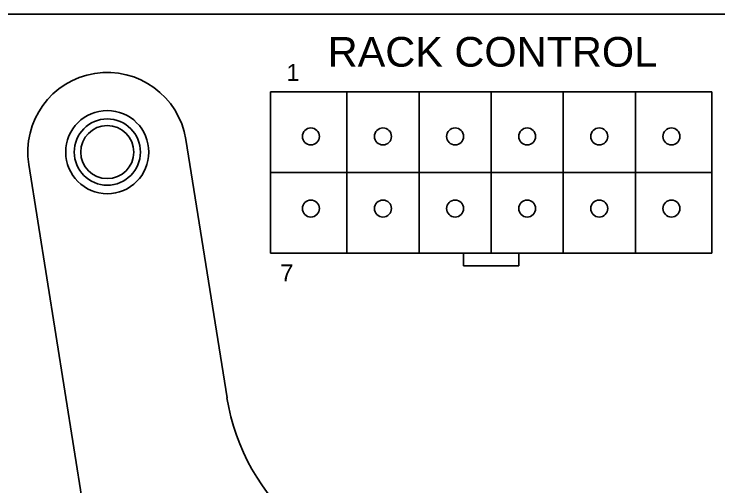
# Model space of a CAD drawing. Header units: inches. Extents: x -1 to 66.5, y -11.9 to 25.2.
# Drawn here: x 34.706 to 36.368, y -5.434 to -4.32 of the extents above; entities that cross this region are included whole.
import ezdxf

# ---------------------------------------------------------------- set-up
doc = ezdxf.new("R2010")
doc.units = ezdxf.units.IN
doc.header["$MEASUREMENT"] = 0
for name, color, linetype in [('45-1523-1', 80, 'Continuous'), ('Clamp', 30, 'Continuous'), ('Panel', 1, 'Continuous'), ('Text', 50, 'Continuous')]:
    doc.layers.add(name, color=color, linetype=linetype)
doc.styles.get("Standard").update_dxf_attribs({"font": 'arial.ttf'})

msp = doc.modelspace()

# ---------------------------------------------------------------- linework, layer by layer
at = {"layer": '45-1523-1'}
for p, q in [((41.1507, -4.32), (33.4007, -4.32)), ((36.3507, -4.503), (35.3107, -4.503)), ((35.3107, -4.503), (35.3107, -4.883)), ((35.4907, -4.503), (35.4907, -4.883)), ((35.6607, -4.503), (35.6607, -4.883)), ((35.8307, -4.503), (35.8307, -4.883)), ((36.0007, -4.503), (36.0007, -4.883)), ((36.1707, -4.503), (36.1707, -4.883)), ((36.3507, -4.883), (36.3507, -4.503)), ((35.3107, -4.693), (36.3507, -4.693)), ((35.3107, -4.883), (36.3507, -4.883)), ((35.7657, -4.883), (35.7657, -4.913)), ((35.8957, -4.883), (35.8957, -4.913)), ((35.7657, -4.913), (35.8957, -4.913))]:
    msp.add_line(p, q, dxfattribs=at)
for centre, radius in [((34.9257, -4.645), 0.078), ((35.4057, -4.608), 0.02), ((35.5757, -4.608), 0.02), ((35.7457, -4.608), 0.02), ((35.9157, -4.608), 0.02), ((36.0857, -4.608), 0.02), ((36.2557, -4.608), 0.02), ((35.4057, -4.778), 0.02), ((35.5757, -4.778), 0.02), ((35.7457, -4.778), 0.02), ((35.9157, -4.778), 0.02), ((36.0857, -4.778), 0.02), ((36.2557, -4.778), 0.02)]:
    msp.add_circle(centre, radius, dxfattribs=at)
at = {"layer": 'Clamp'}
for p, q in [((35.1108, -4.6154), (35.208, -5.2238)), ((34.7405, -4.6745), (34.8745, -5.5132))]:
    msp.add_line(p, q, dxfattribs=at)
msp.add_circle((34.9257, -4.645), 0.098, dxfattribs=at)
for centre, radius, start, end in [((34.9257, -4.645), 0.1875, 9.0719, 189.0719), ((35.7017, -5.145), 0.5, 189.0719, 270)]:
    msp.add_arc(centre, radius, start, end, dxfattribs=at)
at = {"layer": 'Panel'}
msp.add_circle((34.9257, -4.645), 0.0625, dxfattribs=at)

# ---------------------------------------------------------------- texts
at = {"layer": 'Text'}
for s, height, p in [('RACK CONTROL', 0.07, (35.4454, -4.4438)), ('1', 0.04, (35.348, -4.4775)), ('7', 0.04, (35.3336, -4.9496))]:
    msp.add_text(s, height=height, dxfattribs=at).set_placement(p)

doc.saveas('drawing.dxf')
